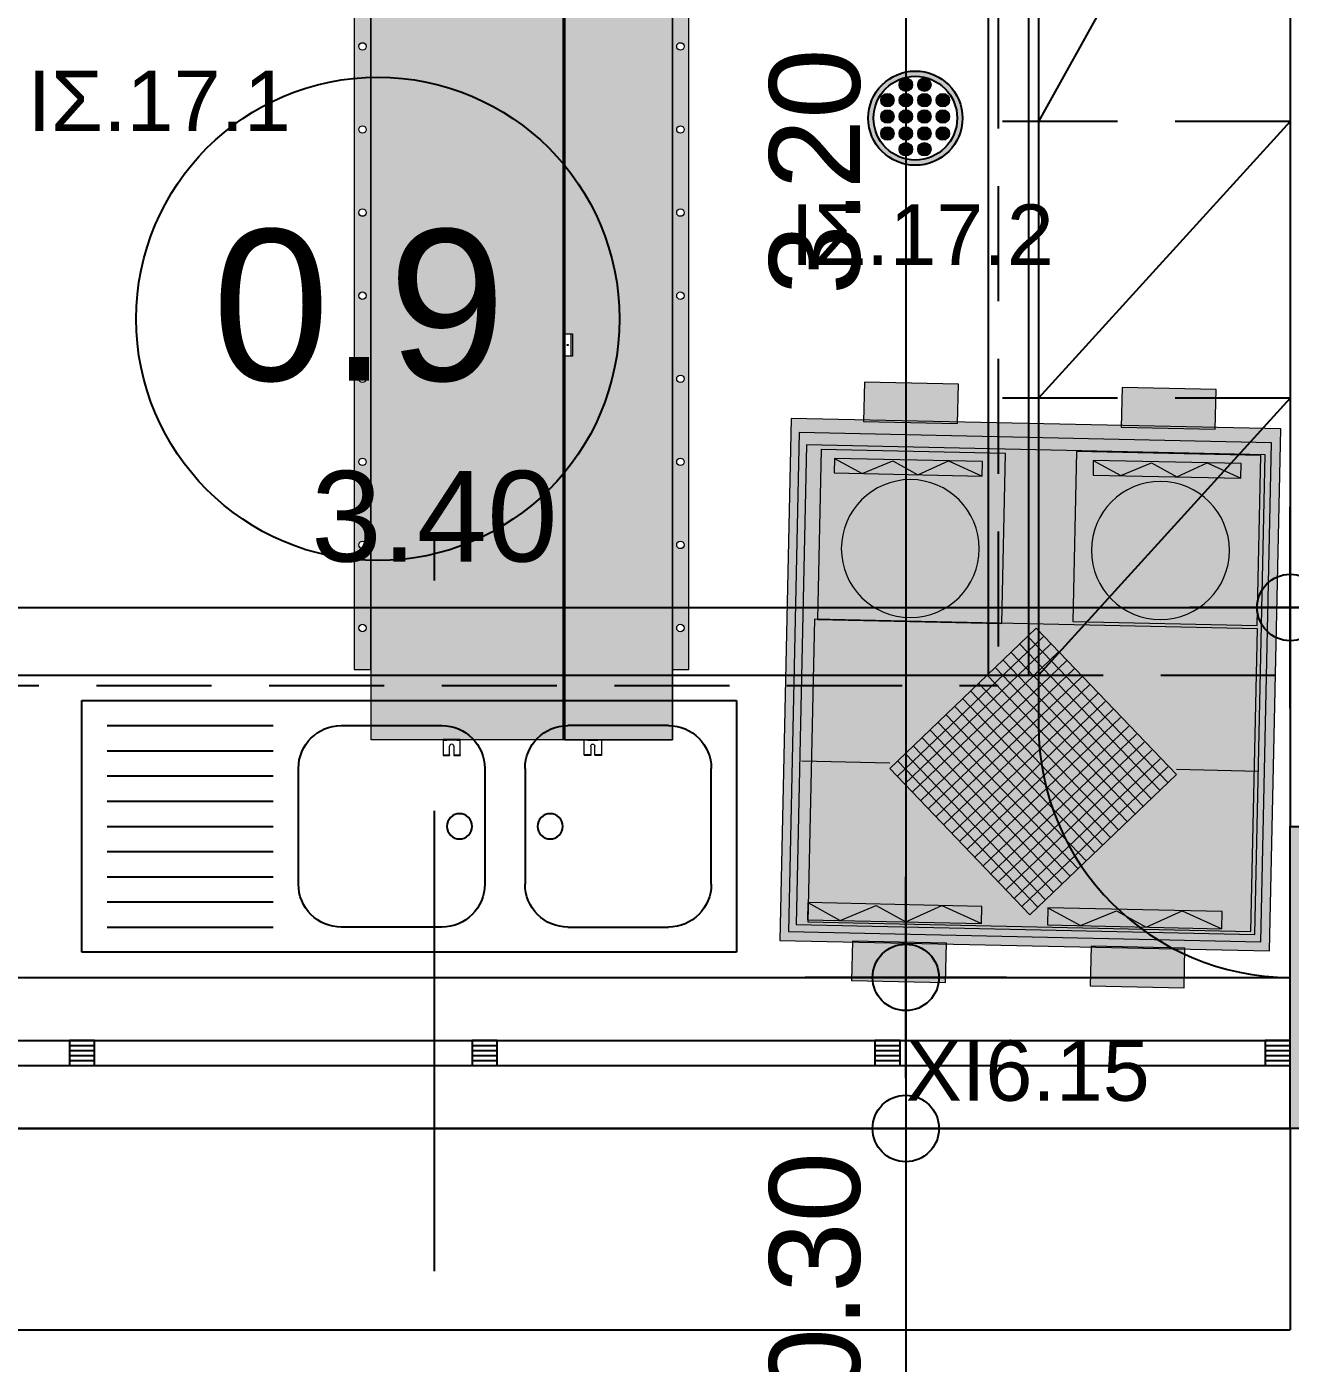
# Model space of a CAD drawing. Header units: metres. Extents: x 0 to 132, y -109 to 310.
# Drawn here: x 19.508 to 22.018, y 13.717 to 16.371 of the extents above; entities that cross this region are included whole.
import ezdxf

# ---------------------------------------------------------------- set-up
doc = ezdxf.new("R2010")
doc.units = ezdxf.units.M
doc.header["$LTSCALE"] = 0.036
doc.linetypes.add('DASHDOTX2', pattern=[50.8, 25.4, -12.7, 0, -12.7])
doc.linetypes.add('DASHED2', pattern=[9.525, 6.35, -3.175])
doc.layers.get('0').update_dxf_attribs({"color": 252})
doc.layers.get('Defpoints').update_dxf_attribs({"color": 252})
for name, color, linetype in [('arxitektonika', 254, 'Continuous'), ('DIMBLK', 252, 'Continuous'), ('electext', 20, 'Continuous'), ('HLEK_FL001_SYMBOLS', 230, 'Continuous'), ('Parathira', 252, 'Continuous'), ('SYMBOLA', 160, 'Continuous')]:
    doc.layers.add(name, color=color, linetype=linetype)
for name, color, linetype, lineweight in [('axel', 170, 'Continuous', 0), ('fan enallaktis', 162, 'Continuous', 0), ('fan enallaktis hatch', 141, 'Continuous', 0)]:
    doc.layers.add(name, color=color, linetype=linetype, lineweight=lineweight)
doc.styles.add('COMU-N', font='arial.ttf')
doc.styles.get("Standard").update_dxf_attribs({"font": 'arial.ttf'})
doc.dimstyles.new('CADWDOT', dxfattribs={"dimscale": 0.1, "dimtxt": 1.8, "dimasz": 0.08, "dimexe": 2, "dimexo": 0, "dimgap": 0.09, "dimtad": 0, "dimrnd": 0.001, "dimzin": 0, "dimdsep": 46, "dimtxsty": 'Standard', "dimblk1": 'ARTDIM', "dimblk2": 'ARTDIM', "dimsah": 1, "dimcen": 0.09, "dimdle": 0.05, "dimse1": 1, "dimse2": 1, "dimadec": 0, "dimazin": 0, "dimtfac": 1, "dimtmove": 0, "dimatfit": 3, "dimldrblk": 'ARTDIM', "dimfxl": 2, "dimtvp": 0.9999, "dimtolj": 1, "dimtzin": 0, "dimarcsym": 0})

# ---------------------------------------------------------------- blocks, each defined once
blk = doc.blocks.new('A$C3D465094')
at = {"layer": 'Parathira'}
for p, q in [((0.175, 0), (0.175, -3.2)), ((0.225, 0), (0.225, -3.2)), ((0.225, -0.775), (0.175, -0.775)), ((0.175, -0.775), (0.175, -0.825)), ((0.185, -0.775), (0.185, -0.825)), ((0.195, -0.775), (0.195, -0.825)), ((0.205, -0.775), (0.205, -0.825)), ((0.215, -0.775), (0.215, -0.825)), ((0.225, -0.825), (0.225, -0.775)), ((0.175, -0.825), (0.225, -0.825)), ((0.225, -1.575), (0.175, -1.575)), ((0.175, -1.575), (0.175, -1.625)), ((0.185, -1.575), (0.185, -1.625)), ((0.195, -1.575), (0.195, -1.625)), ((0.205, -1.575), (0.205, -1.625)), ((0.215, -1.575), (0.215, -1.625)), ((0.225, -1.625), (0.225, -1.575)), ((0.175, -1.625), (0.225, -1.625)), ((0.225, -2.375), (0.175, -2.375)), ((0.175, -2.375), (0.175, -2.425)), ((0.185, -2.375), (0.185, -2.425)), ((0.195, -2.375), (0.195, -2.425)), ((0.205, -2.375), (0.205, -2.425)), ((0.215, -2.375), (0.215, -2.425)), ((0.225, -2.425), (0.225, -2.375)), ((0.175, -2.425), (0.225, -2.425)), ((0.225, -3.15), (0.175, -3.15)), ((0.175, -3.15), (0.175, -3.2)), ((0.185, -3.15), (0.185, -3.2)), ((0.195, -3.15), (0.195, -3.2)), ((0.205, -3.15), (0.205, -3.2)), ((0.215, -3.15), (0.215, -3.2)), ((0.225, -3.2), (0.225, -3.15)), ((0.175, -3.2), (0.225, -3.2))]:
    blk.add_line(p, q, dxfattribs=at)
blk = doc.blocks.new('ARTDIM')
at = {"layer": 'DIMBLK'}
for p, q in [((0, -24.9975), (0, 24.9975)), ((-24.9975, 0), (24.9975, 0))]:
    blk.add_line(p, q, dxfattribs=at)
blk.add_circle((0, 0), 8.25, dxfattribs=at)
blk = doc.blocks.new('*D298')
at = {"layer": 'arxitektonika', "color": 0, "lineweight": -2}
blk.add_line((18.6262, 15.2176), (22.0102, 15.2176), dxfattribs=at)
at = {"layer": 'Defpoints', "color": 0, "transparency": 16777216}
for p in [(18.6182, 16.358), (22.0182, 16.358), (22.0182, 15.2176)]:
    blk.add_point(p, dxfattribs=at)
at = {"layer": 'arxitektonika', "color": 0, "lineweight": -2, "xscale": 0.008, "yscale": 0.008, "zscale": 0.008, "rotation": 180}
blk.add_blockref('ARTDIM', (18.6182, 15.2176), dxfattribs=at)
at = {"layer": 'arxitektonika', "color": 0, "lineweight": -2, "xscale": 0.008, "yscale": 0.008, "zscale": 0.008}
blk.add_blockref('ARTDIM', (22.0182, 15.2176), dxfattribs=at)
at = {"layer": 'arxitektonika', "color": 0, "insert": (20.3182, 15.3976), "char_height": 0.18, "attachment_point": 5}
blk.add_mtext('\\A1;3.40', dxfattribs=at)
blk = doc.blocks.new('*D299')
at = {"layer": 'arxitektonika', "color": 0, "lineweight": -2}
for p, q in [((22.0262, 15.2176), (22.2102, 15.2176)), ((22.2182, 15.2176), (22.7927, 15.2176))]:
    blk.add_line(p, q, dxfattribs=at)
at = {"layer": 'Defpoints', "color": 0, "transparency": 16777216}
for p in [(22.0182, 17.083), (22.2182, 17.083), (22.2182, 15.2176)]:
    blk.add_point(p, dxfattribs=at)
at = {"layer": 'arxitektonika', "color": 0, "lineweight": -2, "xscale": 0.008, "yscale": 0.008, "zscale": 0.008, "rotation": 180}
blk.add_blockref('ARTDIM', (22.0182, 15.2176), dxfattribs=at)
at = {"layer": 'arxitektonika', "color": 0, "lineweight": -2, "xscale": 0.008, "yscale": 0.008, "zscale": 0.008}
blk.add_blockref('ARTDIM', (22.2182, 15.2176), dxfattribs=at)
at = {"layer": 'arxitektonika', "color": 0, "insert": (22.5095, 15.3976), "char_height": 0.18, "attachment_point": 5}
blk.add_mtext('\\A1;0.20', dxfattribs=at)
blk = doc.blocks.new('*D305')
at = {"layer": 'arxitektonika', "color": 0, "lineweight": -2}
blk.add_line((21.2544, 17.675), (21.2544, 14.491), dxfattribs=at)
at = {"layer": 'Defpoints', "color": 0, "transparency": 16777216}
for p in [(21.3792, 17.683), (21.2544, 14.483), (21.3792, 14.483)]:
    blk.add_point(p, dxfattribs=at)
at = {"layer": 'arxitektonika', "color": 0, "lineweight": -2, "xscale": 0.008, "yscale": 0.008, "zscale": 0.008}
for p, rotation in [((21.2544, 17.683), 90), ((21.2544, 14.483), 270)]:
    blk.add_blockref('ARTDIM', p, dxfattribs=dict(at, rotation=rotation))
at = {"layer": 'arxitektonika', "color": 0, "insert": (21.0745, 16.083), "char_height": 0.18, "attachment_point": 5, "rotation": 90}
blk.add_mtext('\\A1;3.20', dxfattribs=at)
blk = doc.blocks.new('*D306')
at = {"layer": 'arxitektonika', "color": 0, "lineweight": -2}
for p, q in [((21.2544, 14.475), (21.2544, 14.191)), ((21.2544, 14.183), (21.2544, 13.6084))]:
    blk.add_line(p, q, dxfattribs=at)
at = {"layer": 'Defpoints', "color": 0, "transparency": 16777216}
for p in [(21.2544, 14.483), (21.2544, 14.183), (21.2544, 14.183)]:
    blk.add_point(p, dxfattribs=at)
at = {"layer": 'arxitektonika', "color": 0, "lineweight": -2, "xscale": 0.008, "yscale": 0.008, "zscale": 0.008}
for p, rotation in [((21.2544, 14.483), 90), ((21.2544, 14.183), 270)]:
    blk.add_blockref('ARTDIM', p, dxfattribs=dict(at, rotation=rotation))
at = {"layer": 'arxitektonika', "color": 0, "insert": (21.0745, 13.8917), "char_height": 0.18, "attachment_point": 5, "rotation": 90}
blk.add_mtext('\\A1;0.30', dxfattribs=at)
blk = doc.blocks.new('led downlight 26W xoneyto 18cm')
at = {"layer": 'HLEK_FL001_SYMBOLS'}
h = blk.add_hatch(color=256, dxfattribs=at)
h.paths.add_polyline_path([(45.0105, 62.6523, 1), (45.1976, 62.6523, 1)])
h.paths.add_polyline_path([(45.1872, 62.6523, 1), (45.0209, 62.6523, 1)], flags=16)
at = {"layer": 'HLEK_FL001_SYMBOLS', "linetype": 'Continuous', "lineweight": 0}
h = blk.add_hatch(color=11, dxfattribs=at)
h.dxf.hatch_style = 1
h.paths.add_polyline_path([(45.0985, 62.7188, 1), (45.0716, 62.7188, 1)])
h = blk.add_hatch(color=11, dxfattribs=at)
h.dxf.hatch_style = 1
h.paths.add_polyline_path([(45.1355, 62.7188, 1), (45.1087, 62.7188, 1)])
h = blk.add_hatch(color=11, dxfattribs=at)
h.dxf.hatch_style = 1
h.paths.add_polyline_path([(45.062, 62.688, 1), (45.0351, 62.688, 1)])
h = blk.add_hatch(color=11, dxfattribs=at)
h.dxf.hatch_style = 1
h.paths.add_polyline_path([(45.0985, 62.688, 1), (45.0716, 62.688, 1)])
h = blk.add_hatch(color=11, dxfattribs=at)
h.dxf.hatch_style = 1
h.paths.add_polyline_path([(45.1355, 62.688, 1), (45.1087, 62.688, 1)])
h = blk.add_hatch(color=11, dxfattribs=at)
h.dxf.hatch_style = 1
h.paths.add_polyline_path([(45.172, 62.688, 1), (45.1452, 62.688, 1)])
h = blk.add_hatch(color=11, dxfattribs=at)
h.dxf.hatch_style = 1
h.paths.add_polyline_path([(45.062, 62.6556, 1), (45.0351, 62.6556, 1)])
h = blk.add_hatch(color=11, dxfattribs=at)
h.dxf.hatch_style = 1
h.paths.add_polyline_path([(45.0985, 62.6556, 1), (45.0716, 62.6556, 1)])
h = blk.add_hatch(color=11, dxfattribs=at)
h.dxf.hatch_style = 1
h.paths.add_polyline_path([(45.1355, 62.6556, 1), (45.1087, 62.6556, 1)])
h = blk.add_hatch(color=11, dxfattribs=at)
h.dxf.hatch_style = 1
h.paths.add_polyline_path([(45.172, 62.6556, 1), (45.1452, 62.6556, 1)])
h = blk.add_hatch(color=11, dxfattribs=at)
h.dxf.hatch_style = 1
h.paths.add_polyline_path([(45.062, 62.6219, 1), (45.0351, 62.6219, 1)])
h = blk.add_hatch(color=11, dxfattribs=at)
h.dxf.hatch_style = 1
h.paths.add_polyline_path([(45.0985, 62.6219, 1), (45.0716, 62.6219, 1)])
h = blk.add_hatch(color=11, dxfattribs=at)
h.dxf.hatch_style = 1
h.paths.add_polyline_path([(45.1355, 62.6219, 1), (45.1087, 62.6219, 1)])
h = blk.add_hatch(color=11, dxfattribs=at)
h.dxf.hatch_style = 1
h.paths.add_polyline_path([(45.172, 62.6219, 1), (45.1452, 62.6219, 1)])
h = blk.add_hatch(color=11, dxfattribs=at)
h.dxf.hatch_style = 1
h.paths.add_polyline_path([(45.0985, 62.5906, 1), (45.0716, 62.5906, 1)])
h = blk.add_hatch(color=11, dxfattribs=at)
h.dxf.hatch_style = 1
h.paths.add_polyline_path([(45.1355, 62.5906, 1), (45.1087, 62.5906, 1)])
at = {"layer": 'HLEK_FL001_SYMBOLS'}
for radius in [0.0936, 0.0831]:
    blk.add_circle((45.1041, 62.6523), radius, dxfattribs=at)
at = {"layer": 'HLEK_FL001_SYMBOLS', "linetype": 'Continuous', "lineweight": 0}
for centre in [(45.0851, 62.7188), (45.1221, 62.7188), (45.0486, 62.688), (45.0851, 62.688), (45.1221, 62.688), (45.1586, 62.688), (45.0486, 62.6556), (45.0851, 62.6556), (45.1221, 62.6556), (45.1586, 62.6556), (45.0486, 62.6219), (45.0851, 62.6219), (45.1221, 62.6219), (45.1586, 62.6219), (45.0851, 62.5906), (45.1221, 62.5906)]:
    blk.add_circle(centre, 0.0134, dxfattribs=at)
blk = doc.blocks.new('A$C5A126718')
at = {"layer": 'axel'}
for p, q in [((-0.0317, 0.0343), (-0.0317, 0.0321)), ((-0.0301, 0.0343), (-0.0317, 0.0343)), ((-0.0317, 0.0321), (-0.0317, 0.0236)), ((-0.0317, 0.0321), (-0.0301, 0.0321)), ((-0.0012, 0.0343), (-0.0301, 0.0343)), ((-0.0301, 0.0343), (-0.0301, 0.0321)), ((-0.0301, 0.0321), (-0.0301, 0.0236)), ((-0.0012, 0.0343), (0, 0.0343)), ((-0.0012, 0.0343), (-0.0012, 0.033)), ((-0.0012, 0.033), (-0.0012, 0.03)), ((-0.0012, 0.03), (-0.0012, 0.0271)), ((-0.0012, 0.0271), (0, 0.0271)), ((-0.0012, 0.027), (-0.0012, 0.0271)), ((-0.0012, 0.0073), (-0.0012, 0.027)), ((0.0004, 0.0271), (0.0004, 0.0343)), ((0.0004, 0.0271), (0.0004, 0.0343)), ((0.0004, 0.0211), (0.0004, 0.0271)), ((0.0004, 0.0211), (0.0004, 0.0271)), ((-0.0317, 0.0236), (-0.0301, 0.0236)), ((-0.0317, 0.0236), (-0.0317, 0.0214)), ((-0.0301, 0.0214), (-0.0317, 0.0214)), ((-0.0301, 0.0129), (-0.0317, 0.0129)), ((-0.0317, 0.0129), (-0.0317, 0.0107)), ((-0.0317, 0.0107), (-0.0301, 0.0107)), ((-0.0317, 0.0107), (-0.0317, 0.0021)), ((-0.0317, 0.0021), (-0.0301, 0.0021)), ((-0.0317, 0.0021), (-0.0317, 0)), ((-0.0301, 0), (-0.0317, 0)), ((-0.0301, 0.0236), (-0.0301, 0.0214)), ((-0.0301, 0.0214), (-0.0131, 0.0214)), ((-0.0301, 0.0129), (-0.0301, 0.0107)), ((-0.0131, 0.0129), (-0.0301, 0.0129)), ((-0.0301, 0.0107), (-0.0301, 0.0021)), ((-0.0301, 0.0021), (-0.0301, 0)), ((-0.0301, 0), (-0.0012, 0)), ((-0.0012, 0.0071), (-0.0012, 0.0073)), ((-0.0012, 0.0071), (0, 0.0071)), ((-0.0012, 0.0071), (-0.0012, 0.0043)), ((-0.0012, 0.0043), (-0.0012, 0.0013)), ((-0.0012, 0.0013), (-0.0012, 0)), ((-0.0012, 0), (0, 0)), ((0.0004, 0.0207), (0.0004, 0.0211)), ((0.0004, 0.0207), (0.0004, 0.0211)), ((0.0004, 0.0186), (0.0004, 0.0207)), ((0.0004, 0.0186), (0.0004, 0.0207)), ((0.0004, 0.0157), (0.0004, 0.0186)), ((0.0004, 0.0157), (0.0004, 0.0186)), ((0.0004, 0.0136), (0.0004, 0.0157)), ((0.0004, 0.0136), (0.0004, 0.0157)), ((0.0004, 0.0132), (0.0004, 0.0136)), ((0.0004, 0.0132), (0.0004, 0.0136)), ((0.0004, 0.0071), (0.0004, 0.0132)), ((0.0004, 0.0071), (0.0004, 0.0132)), ((0.0004, 0), (0.0004, 0.0071)), ((0.0004, 0), (0.0004, 0.0071))]:
    blk.add_line(p, q, dxfattribs=at)
blk.add_arc((-0.0131, 0.0171), 0.00429, 270, 90, dxfattribs=at)
blk = doc.blocks.new('A$C3A54651E')
at = {"layer": 'axel'}
for p, q in [((0.0091, 0.0228), (0, 0.0228)), ((0, 0.0228), (0, 0)), ((0.0091, 0), (0, 0)), ((0.0091, 0), (0.0091, 0.0228)), ((0.0091, 0.0171), (0.0162, 0.0171)), ((0.0091, 0.0057), (0.0162, 0.0057)), ((0.0162, 0.019), (0.0166, 0.0193)), ((0.0162, 0.0038), (0.0162, 0.019)), ((0.0162, 0.0038), (0.0166, 0.0035)), ((0.0166, 0.0035), (0.0166, 0.0193)), ((0.0166, 0.0193), (0.0184, 0.0193)), ((0.0166, 0.0035), (0.0184, 0.0035)), ((0.0184, 0.02), (0.0184, 0.0199)), ((0.0184, 0.02), (0.0184, 0.02)), ((0.0184, 0.0199), (0.0184, 0.0193)), ((0.0184, 0.0193), (0.0184, 0.0153)), ((0.0184, 0.0153), (0.0184, 0.0067)), ((0.0184, 0.0067), (0.0184, 0.0035)), ((0.0184, 0.0035), (0.0184, 0.0028)), ((0.0184, 0.0028), (0.0184, 0.0028)), ((0.0191, 0.0202), (0.0254, 0.0202)), ((0.0191, 0.0197), (0.0254, 0.0197)), ((0.0191, 0.0109), (0.0254, 0.0109)), ((0.0191, 0.0026), (0.0254, 0.0026)), ((0.0262, 0.0199), (0.0262, 0.02)), ((0.0262, 0.02), (0.0262, 0.02)), ((0.0262, 0.0182), (0.0262, 0.0199)), ((0.0262, 0.0153), (0.0262, 0.0182)), ((0.0262, 0.0182), (0.0284, 0.0182)), ((0.0262, 0.0067), (0.0262, 0.0153)), ((0.0262, 0.0046), (0.0262, 0.0067)), ((0.0262, 0.0028), (0.0262, 0.0046)), ((0.0262, 0.0046), (0.0284, 0.0046)), ((0.0262, 0.0028), (0.0262, 0.0028)), ((0.0284, 0.0193), (0.037, 0.0193)), ((0.0284, 0.0182), (0.0284, 0.0193)), ((0.0284, 0.0046), (0.0284, 0.0182)), ((0.0284, 0.0035), (0.0284, 0.0046)), ((0.0284, 0.0035), (0.037, 0.0035)), ((0.037, 0.0035), (0.037, 0.0193)), ((0.0373, 0.019), (0.037, 0.0193)), ((0.0373, 0.0037), (0.037, 0.0035)), ((0.0373, 0.0182), (0.0373, 0.019)), ((0.0373, 0.0046), (0.0373, 0.0182)), ((0.0373, 0.0182), (0.0403, 0.0182)), ((0.0373, 0.0037), (0.0373, 0.0046)), ((0.0373, 0.0046), (0.0403, 0.0046)), ((0.0403, 0.0046), (0.0403, 0.0182)), ((0.0423, 0.0162), (0.0403, 0.0182)), ((0.0423, 0.0066), (0.0403, 0.0046)), ((0.0423, 0.0066), (0.0423, 0.0162))]:
    blk.add_line(p, q, dxfattribs=at)
for points in [[(0.0191, 0.0202, 0.004311), (0.019, 0.0202, 0.005535), (0.0188, 0.0202, 0.007292), (0.0187, 0.0201, 0.009929), (0.0186, 0.0201), (0.0186, 0.0201, 0.019665), (0.0185, 0.02, 0.032685), (0.0184, 0.02, 0.060642), (0.0184, 0.02), (0.0184, 0.02)], [(0.0184, 0.0199, 0.159929), (0.0184, 0.0199, 0.090191), (0.0184, 0.0199, 0.0462), (0.0184, 0.0199, 0.02623), (0.0185, 0.0198), (0.0186, 0.0198, 0.013719), (0.0187, 0.0198, 0.009481), (0.0188, 0.0198, 0.006867), (0.0189, 0.0197, 0.005151), (0.0191, 0.0197)], [(0.0191, 0.0197, 0.015295), (0.0188, 0.0186, 0.017604), (0.0186, 0.0175), (0.0185, 0.0169, 0.02245), (0.0184, 0.0158), (0.0184, 0.0153)], [(0.0184, 0.0153, 0.023182), (0.0184, 0.0142, 0.022013), (0.0186, 0.0131), (0.0187, 0.0125, 0.017076), (0.0189, 0.0114), (0.0191, 0.0109)], [(0.0191, 0.0109, 0.016103), (0.0188, 0.0098, 0.018613), (0.0186, 0.0088), (0.0185, 0.0083, 0.023826), (0.0184, 0.0072), (0.0184, 0.0067)], [(0.0184, 0.0067, 0.024647), (0.0184, 0.0057, 0.023359), (0.0186, 0.0046), (0.0187, 0.0041, 0.018023), (0.0189, 0.0031), (0.0191, 0.0026)], [(0.0191, 0.0026, -0.004311), (0.019, 0.0026, -0.005535), (0.0188, 0.0026, -0.007292), (0.0187, 0.0027, -0.009929), (0.0186, 0.0027), (0.0186, 0.0027, -0.019665), (0.0185, 0.0027, -0.032685), (0.0184, 0.0028, -0.060642), (0.0184, 0.0028), (0.0184, 0.0028)], [(0.0262, 0.02, 0.102242), (0.0262, 0.02, 0.051435), (0.0261, 0.02, 0.028507), (0.0261, 0.0201, 0.01755), (0.026, 0.0201), (0.0259, 0.0201, 0.009159), (0.0258, 0.0201, 0.006785), (0.0257, 0.0202, 0.005184), (0.0255, 0.0202), (0.0254, 0.0202)], [(0.0254, 0.0197, 0.004812), (0.0256, 0.0197, 0.00636), (0.0258, 0.0198, 0.008685), (0.0259, 0.0198, 0.012384), (0.026, 0.0198), (0.0261, 0.0198, 0.023143), (0.0261, 0.0199, 0.039656), (0.0262, 0.0199, 0.07579), (0.0262, 0.0199, 0.144125), (0.0262, 0.0199)], [(0.0262, 0.0153, 0.023214), (0.0262, 0.0164, 0.02204), (0.026, 0.0175), (0.0259, 0.018, 0.017046), (0.0256, 0.0191), (0.0254, 0.0197)], [(0.0254, 0.0109, 0.01528), (0.0258, 0.012, 0.017585), (0.026, 0.013), (0.0261, 0.0136, 0.022468), (0.0262, 0.0147), (0.0262, 0.0153)], [(0.0262, 0.0067, 0.024685), (0.0262, 0.0078, 0.023392), (0.026, 0.0088), (0.0259, 0.0093, 0.017988), (0.0256, 0.0103), (0.0254, 0.0109)], [(0.0254, 0.0026, 0.016073), (0.0258, 0.0036, 0.018575), (0.026, 0.0046), (0.0261, 0.0052, 0.023861), (0.0262, 0.0062), (0.0262, 0.0067)], [(0.0262, 0.0028, -0.102242), (0.0262, 0.0028, -0.051435), (0.0261, 0.0028, -0.028507), (0.0261, 0.0027, -0.01755), (0.026, 0.0027), (0.0259, 0.0027, -0.009159), (0.0258, 0.0026, -0.006785), (0.0257, 0.0026, -0.005184), (0.0255, 0.0026), (0.0254, 0.0026)]]:
    blk.add_lwpolyline(points, format="xyb", dxfattribs=at)
blk = doc.blocks.new('A$C531E15D6')
at = {"layer": 'axel'}
for p, q in [((-0.0003, 0.0241), (-0.0003, -0.0359)), ((-0.0003, 0.0241), (0.0009, 0.0241)), ((-0.0003, 0.0134), (0, 0.0134)), ((-0.0003, 0.0113), (0, 0.0113)), ((-0.0003, 0.0066), (-0.0003, 0.0031)), ((-0.0003, 0.0066), (-0.0003, 0.0031)), ((0, 0.0059), (-0.0003, 0.0059)), ((-0.0003, 0.0031), (-0.0003, -0.0276)), ((0.0021, 0.0241), (0, 0.022)), ((0, 0.0059), (0, 0.022)), ((0, -0.0059), (0, 0.0059)), ((0, -0.0059), (0, 0.0059)), ((0.0012, 0.0241), (0.0009, 0.0241)), ((0.0012, 0.0241), (0.0009, 0.0241)), ((0.0012, 0.0241), (0.0021, 0.0241)), ((0.0021, 0.0241), (0.0321, 0.0241)), ((0.0021, 0.0241), (0.0321, 0.0241)), ((0.0321, 0.0241), (0.0343, 0.022)), ((0.0343, 0.022), (0.0343, 0.0134)), ((0.0343, 0.022), (0.0343, 0.0134)), ((0.0343, 0.0134), (0.0343, -0.0251)), ((0.0343, 0.0134), (0.0343, -0.0251)), ((0.038, 0.0127), (0.0343, 0.0128)), ((0.0347, 0.0056), (0.0343, 0.0056)), ((0.0347, 0.0056), (0.0347, -0.0059)), ((0.0357, 0.0099), (0.0357, 0.0045)), ((0.04, 0.0099), (0.0357, 0.0099)), ((0.0357, 0.0045), (0.0357, 0.0038)), ((0.0357, 0.0045), (0.0357, 0.0038)), ((0.0357, 0.0038), (0.0357, -0.0059)), ((0.0357, 0.0038), (0.0357, -0.0059)), ((0.038, 0.0127), (0.038, 0.0099)), ((0.04, 0.0099), (0.04, -0.0059)), ((0, -0.0176), (-0.0003, -0.0176)), ((-0.0003, -0.023), (0, -0.023)), ((-0.0003, -0.0251), (0, -0.0251)), ((0, -0.0176), (0, -0.0059)), ((0, -0.0176), (0, -0.0059)), ((0, -0.0337), (0, -0.0176)), ((0.0347, -0.0173), (0.0343, -0.0173)), ((0.038, -0.0244), (0.0343, -0.0245)), ((0.0343, -0.0251), (0.0343, -0.0337)), ((0.0343, -0.0251), (0.0343, -0.0337)), ((0.0347, -0.0059), (0.0347, -0.0173)), ((0.0357, -0.0059), (0.0357, -0.0155)), ((0.0357, -0.0059), (0.0357, -0.0155)), ((0.0357, -0.0155), (0.0357, -0.0162)), ((0.0357, -0.0155), (0.0357, -0.0162)), ((0.0357, -0.0162), (0.0357, -0.0216)), ((0.04, -0.0216), (0.0357, -0.0216)), ((0.038, -0.0244), (0.038, -0.0216)), ((0.04, -0.0059), (0.04, -0.0216)), ((-0.0003, -0.0276), (-0.0003, -0.0312)), ((-0.0003, -0.0276), (-0.0003, -0.0312)), ((-0.0003, -0.0359), (0.0021, -0.0359)), ((0.0021, -0.0359), (0, -0.0337)), ((0.0321, -0.0359), (0.0021, -0.0359)), ((0.0321, -0.0359), (0.0021, -0.0359)), ((0.0343, -0.0337), (0.0321, -0.0359))]:
    blk.add_line(p, q, dxfattribs=at)
for centre, radius in [((0.0171, 0.0199), 0.00214), ((0.0171, 0.0199), 0.00111), ((0.0171, -0.0316), 0.00214), ((0.0171, -0.0316), 0.00111)]:
    blk.add_circle(centre, radius, dxfattribs=at)
for centre, radius, start, end in [((0.0321, 0.022), 0.00214, 0, 90), ((0.0346, 0.0045), 0.00107, 0, 89.5416), ((0.0346, -0.0162), 0.00107, 270.4584, 0), ((0.0321, -0.0337), 0.00214, 270, 0)]:
    blk.add_arc(centre, radius, start, end, dxfattribs=at)
blk = doc.blocks.new('FCU 10 KANALATO')
at = {"layer": 'axel'}
h = blk.add_hatch(color=211, dxfattribs=at)
h.paths.add_polyline_path([(47988.1338, 13560.164), (47988.1338, 13560.197), (47986.8138, 13560.197), (47986.8138, 13560.164)])
h.paths.add_polyline_path([(47987.5563, 13560.1878, -1), (47987.5563, 13560.1731, -1)], flags=16)
h.paths.add_polyline_path([(47987.3913, 13560.1731, -1), (47987.3913, 13560.1878, -1)], flags=16)
h.paths.add_polyline_path([(47987.7213, 13560.1878, -1), (47987.7213, 13560.1731, -1)], flags=16)
h.paths.add_polyline_path([(47987.2263, 13560.1731, -1), (47987.2263, 13560.1878, -1)], flags=16)
h.paths.add_polyline_path([(47987.8863, 13560.1878, -1), (47987.8863, 13560.1731, -1)], flags=16)
h.paths.add_polyline_path([(47987.0613, 13560.1731, -1), (47987.0613, 13560.1878, -1)], flags=16)
h.paths.add_polyline_path([(47988.0513, 13560.1878, -1), (47988.0513, 13560.1731, -1)], flags=16)
h.paths.add_polyline_path([(47986.8963, 13560.1731, -1), (47986.8963, 13560.1878, -1)], flags=16)
for color, points in [(150, [(47986.6743, 13560.1633), (47986.6743, 13560.0206), (47986.6751, 13560.0206), (47986.6751, 13560.0135), (47986.6751, 13560.0074), (47986.6751, 13560.007), (47986.6751, 13560.002), (47986.6751, 13559.9935), (47986.6751, 13559.9863), (47986.6743, 13559.9863), (47986.6743, 13559.782), (47987.7792, 13559.782), (47988.2671, 13559.782), (47988.2671, 13559.782), (47988.2704, 13559.782), (47988.2704, 13560.1633)]), (151, [(47988.2705, 13559.5646), (47988.2705, 13559.5982), (47988.2705, 13559.5982), (47988.2705, 13559.621), (47988.2705, 13559.621), (47988.2705, 13559.6682), (47988.2705, 13559.6682), (47988.2705, 13559.691), (47988.2705, 13559.691), (47988.2705, 13559.7061), (47988.2705, 13559.7061), (47988.2705, 13559.7132), (47988.2705, 13559.7193), (47988.2705, 13559.7196), (47988.2705, 13559.7246), (47988.2705, 13559.7332), (47988.2705, 13559.7403), (47988.2705, 13559.7403), (47988.2705, 13559.7785), (47987.4805, 13559.7785), (47987.4805, 13559.7638), (47987.4362, 13559.7638), (47987.4362, 13559.7785), (47986.6743, 13559.7785), (47986.6743, 13559.7403), (47986.6751, 13559.7403), (47986.6751, 13559.7332), (47986.6751, 13559.7271), (47986.6751, 13559.7218), (47986.6751, 13559.7193), (47986.6751, 13559.7132), (47986.6751, 13559.7061), (47986.6743, 13559.7061), (47986.6743, 13559.5646)])]:
    blk.add_hatch(color=color, dxfattribs=at).paths.add_polyline_path(points)
h = blk.add_hatch(color=211, dxfattribs=at)
h.paths.add_polyline_path([(47988.1338, 13559.5327), (47988.1338, 13559.5657), (47986.8138, 13559.5657), (47986.8138, 13559.5327)])
h.paths.add_polyline_path([(47987.5563, 13559.5565, -1), (47987.5563, 13559.5418, -1)], flags=16)
h.paths.add_polyline_path([(47987.3913, 13559.5418, -1), (47987.3913, 13559.5565, -1)], flags=16)
h.paths.add_polyline_path([(47987.7213, 13559.5565, -1), (47987.7213, 13559.5418, -1)], flags=16)
h.paths.add_polyline_path([(47987.2263, 13559.5418, -1), (47987.2263, 13559.5565, -1)], flags=16)
h.paths.add_polyline_path([(47987.8863, 13559.5565, -1), (47987.8863, 13559.5418, -1)], flags=16)
h.paths.add_polyline_path([(47987.0613, 13559.5418, -1), (47987.0613, 13559.5565, -1)], flags=16)
h.paths.add_polyline_path([(47988.0513, 13559.5565, -1), (47988.0513, 13559.5418, -1)], flags=16)
h.paths.add_polyline_path([(47986.8963, 13559.5418, -1), (47986.8963, 13559.5565, -1)], flags=16)
for p, q in [((47986.6743, 13559.782), (47987.7792, 13559.782)), ((47986.6743, 13559.7804), (47987.7792, 13559.7804)), ((47986.6743, 13559.78), (47987.7816, 13559.78)), ((47987.7349, 13559.7785), (47986.6743, 13559.7785)), ((47987.4362, 13559.7785), (47987.4362, 13559.78)), ((47987.4362, 13559.7638), (47987.4362, 13559.7785)), ((47987.4362, 13559.766), (47987.4805, 13559.766)), ((47987.4805, 13559.7638), (47987.4362, 13559.7638)), ((47987.4805, 13559.7785), (47987.4805, 13559.78)), ((47987.4805, 13559.7785), (47987.4805, 13559.7638)), ((47988.2705, 13559.7785), (47987.7329, 13559.7785)), ((47987.7792, 13559.782), (47988.2671, 13559.782)), ((47987.7792, 13559.7804), (47988.2705, 13559.7804)), ((47987.7792, 13559.78), (47988.2705, 13559.78))]:
    blk.add_line(p, q, dxfattribs=at)
at = {"layer": 'axel', "linetype": 'Continuous'}
for points in [[(47986.8138, 13560.164), (47988.1338, 13560.164), (47988.1338, 13560.197), (47986.8138, 13560.197)], [(47986.8138, 13559.5327), (47988.1338, 13559.5327), (47988.1338, 13559.5657), (47986.8138, 13559.5657)]]:
    blk.add_lwpolyline(points, close=True, dxfattribs=at)
at = {"layer": 'axel'}
for points in [[(47986.6743, 13560.1633), (47988.2704, 13560.1633), (47988.2704, 13559.782), (47986.6743, 13559.782)], [(47986.6743, 13560.1633), (47988.2705, 13560.1633), (47988.2705, 13559.5646), (47986.6743, 13559.5646)], [(47986.6743, 13559.5646), (47988.2705, 13559.5646), (47988.2705, 13559.7785), (47986.6743, 13559.7785)]]:
    blk.add_lwpolyline(points, close=True, dxfattribs=at)
at = {"layer": 'axel', "linetype": 'Continuous'}
for centre in [(47986.8963, 13560.1805), (47987.0613, 13560.1805), (47987.2263, 13560.1805), (47987.3913, 13560.1805), (47987.5563, 13560.1805), (47987.7213, 13560.1805), (47987.8863, 13560.1805), (47988.0513, 13560.1805), (47986.8963, 13559.5492), (47987.0613, 13559.5492), (47987.2263, 13559.5492), (47987.3913, 13559.5492), (47987.5563, 13559.5492), (47987.7213, 13559.5492), (47987.8863, 13559.5492), (47988.0513, 13559.5492)]:
    blk.add_circle(centre, 0.00739, dxfattribs=at)
at = {"layer": 'axel'}
blk.add_circle((47987.4583, 13559.7731), 0.00111, dxfattribs=at)
at = {"xscale": -1, "rotation": 180}
for name, p in [('A$C3A54651E', (47988.2705, 13560.1043)), ('A$C531E15D6', (47988.2708, 13559.8575)), ('A$C5A126718', (47986.6746, 13559.7403)), ('A$C3A54651E', (47988.2705, 13559.691)), ('A$C3A54651E', (47988.2705, 13559.621))]:
    blk.add_blockref(name, p, dxfattribs=at)
blk.add_blockref('A$C5A126718', (47986.6746, 13559.9863))
at = {"xscale": -1}
blk.add_blockref('A$C5A126718', (47988.271, 13559.9863), dxfattribs=at)
at = {"rotation": 180}
blk.add_blockref('A$C5A126718', (47988.271, 13559.7403), dxfattribs=at)
blk = doc.blocks.new('gY1_a36')
at = {"layer": 'SYMBOLA', "color": 0}
blk.add_solid([(0.15, 0.075), (0.15, -0.075), (0, 0)], dxfattribs=at)
blk = doc.blocks.new('gY1_a40')
at = {"layer": 'SYMBOLA'}
for points in [[(0.15, 0.075), (0.15, -0.075), (0, 0)], [(0.0099, 0), (0.3099, 0.075), (0.2849, 0)], [(0.3099, -0.075), (0.2849, 0), (0.0099, 0)]]:
    blk.add_solid(points, dxfattribs=at)
blk = doc.blocks.new('fan enallaktis')
at = {"layer": 'fan enallaktis hatch'}
for points in [[(-1.2878, 0.0641), (-0.0609, 0.0641), (-0.0609, 1.2155), (-1.2878, 1.2155), (-1.2878, 1.0449), (-1.2842, 1.0449), (-1.2842, 0.824), (-1.2878, 0.824)], [(-1.2878, 0.439), (-1.2842, 0.439), (-1.2842, 0.2181), (-1.2878, 0.2181), (-1.2878, 0.0641), (-0.0609, 0.0641), (-0.0609, 1.2155), (-1.2878, 1.2155)], [(-1.2878, 0.0641), (-0.0609, 0.0641), (-0.0609, 0.824), (-0.0627, 0.824), (-0.0627, 1.0449), (-0.0609, 1.0449), (-0.0609, 1.2155), (-1.2878, 1.2155)], [(-1.2878, 0.0641), (-0.0609, 0.0641), (-0.0609, 0.263), (-0.0627, 0.263), (-0.0627, 0.4839), (-0.0609, 0.4839), (-0.0609, 1.2155), (-1.2878, 1.2155)], [(-1.2878, 0.0641), (-0.0609, 0.0641), (-0.0609, 0.824), (-0.0627, 0.824), (-0.0627, 1.0449), (-0.0609, 1.0449), (-0.0609, 1.2155), (-1.2878, 1.2155)], [(-1.2878, 0.0641), (-0.0609, 0.0641), (-0.0609, 1.2155), (-1.2878, 1.2155), (-1.2878, 1.0449), (-1.2842, 1.0449), (-1.2842, 0.824), (-1.2878, 0.824)], [(-0.151, 0.8366), (-0.1107, 0.9204), (-0.1476, 0.9909), (-0.1107, 1.0748), (-0.1503, 1.1507), (-0.151, 1.1507)], [(-0.1107, 1.0748), (-0.1107, 1.1507), (-0.1503, 1.1507)], [(-1.1961, 0.8431), (-1.1619, 0.9144), (-1.1933, 0.9743), (-1.1619, 1.0456), (-1.1961, 1.1112)], [(-1.1619, 1.0456), (-1.1619, 1.1112), (-1.1961, 1.1112)], [(-0.8257, 0.9287, 1), (-1.1502, 0.9287, 1)], [(-0.1107, 1.0748), (-0.1476, 0.9909), (-0.1107, 0.9204)], [(-1.2878, 1.0449), (-1.377, 1.0449), (-1.377, 0.824), (-1.2878, 0.824)], [(-1.1933, 0.9743), (-1.1619, 0.9144), (-1.1619, 1.0456)], [(-0.0609, 0.824), (0.0301, 0.824), (0.0301, 1.0449), (-0.0609, 1.0449)], [(-1.1619, 0.9144), (-1.1961, 0.8431), (-1.1619, 0.7633)], [(-0.1107, 0.9204), (-0.151, 0.8366), (-0.1107, 0.7426)], [(-1.1961, 0.7633), (-1.1619, 0.7633), (-1.1961, 0.8431)], [(-0.151, 0.8366), (-0.151, 0.7426), (-0.1107, 0.7426)], [(-0.151, 0.2717), (-0.1107, 0.3556), (-0.1476, 0.426), (-0.1107, 0.5099), (-0.151, 0.5871)], [(-0.1107, 0.5871), (-0.151, 0.5871), (-0.1107, 0.5099)], [(-0.1107, 0.5099), (-0.1476, 0.426), (-0.1107, 0.3556)], [(-0.0609, 0.263), (0.0301, 0.263), (0.0301, 0.4839), (-0.0609, 0.4839)], [(-1.2878, 0.439), (-1.377, 0.439), (-1.377, 0.2181), (-1.2878, 0.2181)], [(-0.1107, 0.1778), (-0.1107, 0.3556), (-0.151, 0.2717)], [(-0.151, 0.1778), (-0.1107, 0.1778), (-0.151, 0.2717)]]:
    blk.add_hatch(color=256, dxfattribs=at).paths.add_polyline_path(points)
h = blk.add_hatch(color=256, dxfattribs=at)
h.paths.add_polyline_path([(-1.2878, 1.0449), (-1.2842, 1.0449), (-1.2842, 0.824), (-1.2878, 0.824), (-1.2878, 0.439), (-1.2842, 0.439), (-1.2842, 0.2181), (-1.2878, 0.2181), (-1.2878, 0.0641), (-0.0609, 0.0641), (-0.0609, 0.263), (-0.0627, 0.263), (-0.0627, 0.4839), (-0.0609, 0.4839), (-0.0609, 0.824), (-0.0627, 0.824), (-0.0627, 1.0449), (-0.0609, 1.0449), (-0.0609, 1.2155), (-1.2878, 1.2155)])
h.paths.add_polyline_path([(-1.2551, 0.0851), (-0.0819, 0.0851), (-0.0819, 1.1956), (-1.2551, 1.1956)], flags=16)
h.paths.add_polyline_path([(-1.2265, 1.178), (-0.0987, 1.178), (-0.0987, 0.0995), (-1.2265, 0.0995)], flags=0)
h.paths.add_polyline_path([(-1.2161, 1.1431), (-0.8172, 1.1431), (-0.8172, 1.1507), (-0.151, 1.1507), (-0.151, 1.1519), (-0.1058, 1.1519), (-0.1058, 0.1091), (-0.8172, 0.1091), (-0.8172, 0.7097), (-1.2161, 0.7097)], flags=0)
h.paths.add_polyline_path([(-1.1961, 1.1112), (-1.1619, 1.1112), (-1.1619, 0.7633), (-1.1961, 0.7633)], flags=0)
h.paths.add_polyline_path([(-0.8257, 0.9287, -1), (-1.1502, 0.9287, -1)], flags=0)
h.paths.add_polyline_path([(-1.0821, 1.0511), (-0.8379, 0.929), (-1.0821, 0.8069)], flags=0)
h.paths.add_polyline_path([(-1.2243, 0.5433), (-0.825, 0.5433), (-0.825, 0.1098), (-1.2243, 0.1098)], flags=0)
h.paths.add_polyline_path([(-1.2043, 0.5031), (-1.1701, 0.5031), (-1.1701, 0.1552), (-1.2043, 0.1552)], flags=0)
h.paths.add_polyline_path([(-0.8339, 0.3409, -1), (-1.1583, 0.3409, -1)], flags=0)
h.paths.add_polyline_path([(-0.4706, 0.966), (-0.1336, 0.629), (-0.4706, 0.292), (-0.8077, 0.629)], flags=0)
h.paths.add_polyline_path([(-0.7696, 0.6299), (-0.4704, 0.9291), (-0.1713, 0.6299), (-0.4704, 0.3308)], flags=0)
h.paths.add_polyline_path([(-0.7338, 0.6309), (-0.4704, 0.8942), (-0.2071, 0.6309), (-0.4704, 0.3676)], flags=0)
h.paths.add_polyline_path([(-0.6954, 0.6324), (-0.4704, 0.8574), (-0.2455, 0.6324), (-0.4704, 0.4075)], flags=0)
h.paths.add_polyline_path([(-0.657, 0.6309), (-0.4704, 0.8175), (-0.2838, 0.6309), (-0.4704, 0.4443)], flags=0)
h.paths.add_polyline_path([(-0.6204, 0.6307), (-0.4704, 0.7807), (-0.3205, 0.6307), (-0.4704, 0.4807)], flags=0)
h.paths.add_polyline_path([(-0.5838, 0.6309), (-0.4704, 0.7442), (-0.3571, 0.6309), (-0.4704, 0.5176)], flags=0)
h.paths.add_polyline_path([(-0.5454, 0.6324), (-0.4704, 0.7074), (-0.3955, 0.6324), (-0.4704, 0.5574)], flags=0)
h.paths.add_polyline_path([(-0.5071, 0.6309), (-0.4704, 0.6675), (-0.4338, 0.6309), (-0.4704, 0.5943)], flags=0)
h.paths.add_polyline_path([(-0.9019, 0.4626), (-0.9019, 0.2185), (-1.1461, 0.3405)], flags=0)
h.paths.add_polyline_path([(-0.151, 0.5871), (-0.1107, 0.5871), (-0.1107, 0.1778), (-0.151, 0.1778)], flags=0)
h = blk.add_hatch(color=256, dxfattribs=at)
h.paths.add_polyline_path([(-1.2161, 0.7097), (-1.2161, 1.1431), (-0.8172, 1.1431), (-0.8172, 1.1507), (-0.151, 1.1507), (-0.151, 1.1519), (-0.1107, 1.1519), (-0.1107, 1.1507), (-0.1058, 1.1507), (-0.1058, 0.1091), (-0.4829, 0.1091), (-0.4829, 0.0995), (-0.0987, 0.0995), (-0.0987, 1.178), (-1.2265, 1.178), (-1.2265, 0.0995), (-0.4829, 0.0995), (-0.4829, 0.1091), (-0.8172, 0.1091), (-0.8172, 0.7097)])
h.paths.add_polyline_path([(-0.825, 0.5433), (-0.825, 0.1098), (-1.2243, 0.1098), (-1.2243, 0.5433)], flags=16)
h.paths.add_polyline_path([(-1.1701, 0.5031), (-1.1701, 0.1552), (-1.2043, 0.1552), (-1.2043, 0.5031)], flags=0)
h.paths.add_polyline_path([(-0.8339, 0.3409, -1), (-1.1583, 0.3409, -1)], flags=0)
h.paths.add_polyline_path([(-0.9019, 0.4626), (-0.9019, 0.2185), (-1.1461, 0.3405)], flags=0)
h = blk.add_hatch(color=256, dxfattribs=at)
h.paths.add_polyline_path([(-0.8172, 0.1091), (-0.1058, 0.1091), (-0.1058, 1.1507), (-0.8168, 1.1507), (-0.8168, 0.7097), (-0.8172, 0.7097)])
h.paths.add_polyline_path([(-0.8257, 0.9287, 1), (-1.1502, 0.9287, 1)])
h.paths.add_polyline_path([(-0.8379, 0.929), (-1.0821, 0.8069), (-1.0821, 1.0511)], flags=16)
h.paths.add_polyline_path([(-1.1619, 1.1112), (-1.1619, 0.7633), (-1.1961, 0.7633), (-1.1961, 1.1112)])
h = blk.add_hatch(color=256, dxfattribs=at)
h.paths.add_polyline_path([(-0.8168, 1.1507), (-0.8168, 0.7097), (-0.8172, 0.7097), (-0.8172, 0.1091), (-0.1058, 0.1091), (-0.1058, 0.7426), (-0.151, 0.7426), (-0.151, 1.1507)])
h.paths.add_polyline_path([(-0.4706, 0.966), (-0.1336, 0.629), (-0.4706, 0.292), (-0.8077, 0.629)], flags=16)
h.paths.add_polyline_path([(-0.4704, 0.9291), (-0.1713, 0.6299), (-0.4704, 0.3308), (-0.7696, 0.6299)], flags=0)
h.paths.add_polyline_path([(-0.4704, 0.8942), (-0.2071, 0.6309), (-0.4704, 0.3676), (-0.7338, 0.6309)], flags=0)
h.paths.add_polyline_path([(-0.2455, 0.6324), (-0.4704, 0.4075), (-0.6954, 0.6324), (-0.4704, 0.8574)], flags=0)
h.paths.add_polyline_path([(-0.2838, 0.6309), (-0.4704, 0.4443), (-0.657, 0.6309), (-0.4704, 0.8175)], flags=0)
h.paths.add_polyline_path([(-0.3205, 0.6307), (-0.4704, 0.4807), (-0.6204, 0.6307), (-0.4704, 0.7807)], flags=0)
h.paths.add_polyline_path([(-0.3571, 0.6309), (-0.4704, 0.5176), (-0.5838, 0.6309), (-0.4704, 0.7442)], flags=0)
h.paths.add_polyline_path([(-0.3955, 0.6324), (-0.4704, 0.5574), (-0.5454, 0.6324), (-0.4704, 0.7074)], flags=0)
h.paths.add_polyline_path([(-0.4338, 0.6309), (-0.4704, 0.5943), (-0.5071, 0.6309), (-0.4704, 0.6675)], flags=0)
h.paths.add_polyline_path([(-0.151, 0.5871), (-0.1107, 0.5871), (-0.1107, 0.1778), (-0.151, 0.1778)], flags=16)
h = blk.add_hatch(color=256, dxfattribs=at)
h.paths.add_polyline_path([(-1.2243, 0.1098), (-0.825, 0.1098), (-0.825, 0.5433), (-1.2243, 0.5433)])
h.paths.add_polyline_path([(-0.8339, 0.3409, 1), (-1.1583, 0.3409, 1)], flags=16)
h.paths.add_polyline_path([(-1.1461, 0.3405), (-0.9019, 0.4626), (-0.9019, 0.2185)], flags=0)
at = {"layer": 'fan enallaktis'}
for p, q in [((-0.4829, 0.966), (-0.4829, 1.173)), ((-0.151, 1.1519), (-0.1107, 1.0748)), ((-1.1961, 1.1112), (-1.1619, 1.0456)), ((-0.1107, 1.0748), (-0.1476, 0.9909)), ((-1.1619, 1.0456), (-1.1933, 0.9743)), ((-1.1933, 0.9743), (-1.1619, 0.9144)), ((-0.1476, 0.9909), (-0.1107, 0.9204)), ((-0.7877, 0.6119), (-0.4516, 0.9479)), ((-0.4883, 0.947), (-0.1522, 0.6109)), ((-1.1619, 0.9144), (-1.1961, 0.8431)), ((-0.7702, 0.5944), (-0.4342, 0.9305)), ((-0.7518, 0.576), (-0.4157, 0.9121)), ((-0.5241, 0.9111), (-0.1881, 0.575)), ((-0.5057, 0.9295), (-0.1697, 0.5934)), ((-0.1107, 0.9204), (-0.151, 0.8366)), ((-0.7319, 0.5561), (-0.3958, 0.8921)), ((-0.5441, 0.8912), (-0.208, 0.5551)), ((-0.7135, 0.5376), (-0.3774, 0.8737)), ((-0.6953, 0.5194), (-0.3592, 0.8555)), ((-0.5807, 0.8545), (-0.2446, 0.5185)), ((-0.5625, 0.8727), (-0.2264, 0.5367)), ((-1.1961, 0.8431), (-1.1619, 0.7633)), ((-0.6768, 0.501), (-0.3408, 0.8371)), ((-0.6569, 0.4811), (-0.3208, 0.8171)), ((-0.5991, 0.8361), (-0.2631, 0.5)), ((-0.151, 0.8366), (-0.1107, 0.7426)), ((-0.6385, 0.4627), (-0.3024, 0.7987)), ((-0.6375, 0.7978), (-0.3014, 0.4617)), ((-0.6191, 0.8162), (-0.283, 0.4801)), ((-0.6741, 0.7611), (-0.338, 0.4251)), ((-0.6557, 0.7795), (-0.3196, 0.4435)), ((-0.6203, 0.4444), (-0.2842, 0.7805)), ((-0.6019, 0.426), (-0.2658, 0.7621)), ((-0.7125, 0.7228), (-0.3764, 0.3867)), ((-0.6941, 0.7412), (-0.358, 0.4051)), ((-0.5819, 0.4061), (-0.2458, 0.7422)), ((-0.5635, 0.3877), (-0.2274, 0.7237)), ((-0.7307, 0.7046), (-0.3946, 0.3685)), ((-0.5453, 0.3695), (-0.2092, 0.7055)), ((-0.7691, 0.6662), (-0.433, 0.3301)), ((-0.7491, 0.6861), (-0.413, 0.3501)), ((-0.5269, 0.351), (-0.1908, 0.6871)), ((-0.5069, 0.3311), (-0.1708, 0.6672)), ((-0.7875, 0.6478), (-0.4514, 0.3117)), ((-0.4885, 0.3127), (-0.1524, 0.6488)), ((-0.151, 0.5871), (-0.1107, 0.5099)), ((-1.2043, 0.5031), (-1.1701, 0.4376)), ((-0.1107, 0.5099), (-0.1476, 0.426)), ((-1.1701, 0.4376), (-1.2014, 0.3663)), ((-0.1476, 0.426), (-0.1107, 0.3556)), ((-1.2014, 0.3663), (-1.1701, 0.3064)), ((-0.1107, 0.3556), (-0.151, 0.2717)), ((-1.1701, 0.3064), (-1.2043, 0.2351)), ((-0.4829, 0.292), (-0.4829, 0.0996)), ((-0.151, 0.2717), (-0.1107, 0.1778)), ((-1.2043, 0.2351), (-1.1701, 0.1552))]:
    blk.add_line(p, q, dxfattribs=at)
for points in [[(-1.2878, 1.2155), (-0.0609, 1.2155), (-0.0609, 0.0641), (-1.2878, 0.0641)], [(-1.2551, 1.1956), (-0.0819, 1.1956), (-0.0819, 0.0851), (-1.2551, 0.0851)], [(-1.2265, 1.178), (-0.0987, 1.178), (-0.0987, 0.0995), (-1.2265, 0.0995)], [(-1.2161, 1.1431), (-0.8168, 1.1431), (-0.8168, 0.7097), (-1.2161, 0.7097)], [(-0.8172, 1.1507), (-0.1058, 1.1507), (-0.1058, 0.1091), (-0.8172, 0.1091)], [(-0.151, 1.1519), (-0.1107, 1.1519), (-0.1107, 0.7426), (-0.151, 0.7426)], [(-1.1961, 1.1112), (-1.1619, 1.1112), (-1.1619, 0.7633), (-1.1961, 0.7633)], [(-1.377, 1.0449), (-1.2842, 1.0449), (-1.2842, 0.824), (-1.377, 0.824)], [(-0.0627, 1.0449), (0.0301, 1.0449), (0.0301, 0.824), (-0.0627, 0.824)], [(-0.4706, 0.292), (-0.1336, 0.629), (-0.4706, 0.966), (-0.8077, 0.629)], [(-0.151, 0.5871), (-0.1107, 0.5871), (-0.1107, 0.1778), (-0.151, 0.1778)], [(-1.2243, 0.5433), (-0.825, 0.5433), (-0.825, 0.1098), (-1.2243, 0.1098)], [(-1.2043, 0.5031), (-1.1701, 0.5031), (-1.1701, 0.1552), (-1.2043, 0.1552)], [(-0.0627, 0.4839), (0.0301, 0.4839), (0.0301, 0.263), (-0.0627, 0.263)], [(-1.377, 0.439), (-1.2842, 0.439), (-1.2842, 0.2181), (-1.377, 0.2181)]]:
    blk.add_lwpolyline(points, close=True, dxfattribs=at)
for centre in [(-0.9879, 0.9287), (-0.9961, 0.3409)]:
    blk.add_circle(centre, 0.1622, dxfattribs=at)
at = {"layer": 'fan enallaktis', "xscale": 1.627830749999999, "yscale": 1.627830749999999, "zscale": 1.627830749999999, "rotation": 180}
blk.add_blockref('gY1_a36', (-0.8379, 0.9298), dxfattribs=at)
at = {"layer": 'fan enallaktis', "color": 240}
for p, xscale, yscale, zscale, rotation in [((-0.3247, 0.8385), 0.5471699999999998, 0.5471699999999998, 0.5471699999999998, 46.90418803826589), ((-0.6305, 0.8287), 0.5471699999999997, 0.5471699999999997, 0.5471699999999997, 139.998246099921), ((-0.7718, 0.3355), 0.5471699999999998, 0.5471699999999998, 0.5471699999999998, 41.27729920653211), ((-0.1746, 0.3136), 0.5471699999999999, 0.5471699999999999, 0.5471699999999999, 142.2600130889486)]:
    blk.add_blockref('gY1_a40', p, dxfattribs=dict(at, xscale=xscale, yscale=yscale, zscale=zscale, rotation=rotation))
at = {"layer": 'fan enallaktis', "xscale": 1.627830749999999, "yscale": 1.627830749999999, "zscale": 1.627830749999999}
blk.add_blockref('gY1_a36', (-1.1461, 0.3397), dxfattribs=at)

msp = doc.modelspace()

# ---------------------------------------------------------------- hatches: boundary and pattern name
at = {"layer": 'arxitektonika'}
msp.add_hatch(color=256, dxfattribs=at).paths.add_polyline_path([(22.0182, 14.183), (22.4182, 14.183), (22.4182, 14.783), (22.0182, 14.783)])

# ---------------------------------------------------------------- linework, layer by layer
for p, q in [((22.0182, 17.883), (22.0182, 14.783)), ((21.5182, 17.183), (21.5182, 14.983)), ((21.4182, 17.083), (21.4182, 15.083)), ((21.4982, 17.083), (21.4982, 15.083)), ((22.0182, 17.083), (21.5182, 16.183)), ((22.0182, 16.183), (21.5182, 15.633)), ((22.0182, 15.633), (21.5182, 15.083)), ((18.6182, 15.083), (21.4182, 15.083)), ((19.6182, 15.033), (20.9182, 15.033)), ((19.6182, 14.533), (19.6182, 15.033)), ((20.9182, 15.033), (20.9182, 14.533)), ((19.6682, 14.983), (19.9982, 14.983)), ((20.1332, 14.983), (20.3332, 14.983)), ((20.7832, 14.983), (20.5832, 14.983)), ((19.6682, 14.933), (19.9982, 14.933)), ((20.0482, 14.668), (20.0482, 14.898)), ((20.4182, 14.898), (20.4182, 14.668)), ((20.4982, 14.898), (20.4982, 14.668)), ((20.8682, 14.668), (20.8682, 14.898)), ((19.6682, 14.883), (19.9982, 14.883)), ((19.6682, 14.833), (19.9982, 14.833)), ((19.6682, 14.783), (19.9982, 14.783)), ((22.0182, 14.783), (22.4182, 14.783)), ((22.0182, 14.183), (22.0182, 14.783)), ((19.6682, 14.733), (19.9982, 14.733)), ((19.6682, 14.683), (19.9982, 14.683)), ((19.6682, 14.633), (19.9982, 14.633)), ((19.6682, 14.583), (19.9982, 14.583)), ((20.3332, 14.583), (20.1332, 14.583)), ((20.5832, 14.583), (20.7832, 14.583)), ((20.9182, 14.533), (19.6182, 14.533)), ((18.8182, 14.483), (22.0182, 14.483)), ((18.8182, 14.183), (22.0182, 14.183)), ((22.4182, 14.183), (22.0182, 14.183)), ((22.0182, 14.183), (22.0182, 13.783)), ((18.8182, 13.783), (22.0182, 13.783))]:
    msp.add_line(p, q, dxfattribs=at)
at = {"layer": 'arxitektonika', "linetype": 'DASHED2'}
for p, q in [((21.4382, 17.083), (21.4382, 15.063)), ((22.0182, 16.183), (21.4182, 16.183)), ((22.0182, 15.633), (21.4182, 15.633)), ((21.4182, 15.083), (22.0182, 15.083)), ((18.6182, 15.063), (21.4382, 15.063))]:
    msp.add_line(p, q, dxfattribs=at)
at = {"layer": 'arxitektonika', "linetype": 'DASHDOTX2'}
msp.add_line((20.3182, 11.9709), (20.3182, 15.3494), dxfattribs=at)
at = {"layer": 'arxitektonika'}
msp.add_lwpolyline([(22.0182, 47.283), (33.2182, 47.283), (33.2182, 32.883), (35.2182, 32.883), (35.2182, 33.083), (35.6182, 33.083), (40.8182, 27.783), (40.8182, 25.383), (55.1182, 25.383), (55.1182, 14.183), (11.4182, 14.183), (11.4182, 25.383), (22.0182, 25.383)], close=True, dxfattribs=at)
msp.add_circle((20.2059, 15.7907), 0.48, dxfattribs=at)
msp.add_arc((22.0182, 14.983), 0.5, 180, 270, dxfattribs=at)
at = {"layer": 'arxitektonika', "extrusion": (0, 0, -1)}
for centre, major_axis, start_param, end_param in [((20.1332, 14.898), (-0.0601, 0.0601), 5.497787, 7.068583), ((20.3332, 14.898), (0.0601, 0.0601), 5.497787, 7.068583), ((20.5832, 14.898), (0.0601, 0.0601), 3.926991, 5.497787), ((20.7832, 14.898), (-0.0601, 0.0601), 0.785398, 2.356194), ((20.1332, 14.668), (0.0601, 0.0601), 2.356194, 3.926991), ((20.3332, 14.668), (0.0601, 0.0601), 0.785398, 2.356194), ((20.5832, 14.668), (0.0601, 0.0601), 2.356194, 3.926991), ((20.7832, 14.668), (0.0601, 0.0601), 0.785398, 2.356194)]:
    msp.add_ellipse(centre, major_axis=major_axis, ratio=1, start_param=start_param, end_param=end_param, dxfattribs=at)
for centre in [(20.3682, 14.783), (20.5482, 14.783)]:
    msp.add_ellipse(centre, major_axis=(0.0177, 0.0177), ratio=1, dxfattribs=at)

# ---------------------------------------------------------------- block references
at = {"layer": 'arxitektonika', "rotation": 90}
msp.add_blockref('A$C3D465094', (18.8182, 14.133), dxfattribs=at)
at = {"layer": 'axel', "rotation": 89.99999999999997}
msp.add_blockref('FCU 10 KANALATO', (13580.356, -47971.7195), dxfattribs=at)
at = {"layer": 'fan enallaktis', "xscale": -0.844999999993888, "yscale": 0.8450000000302681, "zscale": 0.8450000000000001, "rotation": 88.76645582648439}
msp.add_blockref('fan enallaktis', (22.0301, 14.483), dxfattribs=at)
at = {"layer": 'HLEK_FL001_SYMBOLS', "linetype": 'Continuous', "lineweight": 0}
msp.add_blockref('led downlight 26W xoneyto 18cm', (-23.8306, -46.463), dxfattribs=at)

# ---------------------------------------------------------------- texts
at = {"layer": 'arxitektonika', "style": 'COMU-N'}
msp.add_text('0.9', height=0.3, dxfattribs=at).set_placement((19.877, 15.6683))
at = {"layer": 'electext', "char_height": 0.12, "attachment_point": 1}
for s, width, insert in [('ΙΣ.17.1', 0.192184, (19.5101, 16.2838)), ('ΙΣ.17.2', 0.392761, (21.0254, 16.018)), ('XI6.15', 0.395052, (21.2544, 14.358))]:
    msp.add_mtext_dynamic_manual_height_columns(s, width=width, gutter_width=0.6, heights=[0], dxfattribs=dict(at, insert=insert))

# ---------------------------------------------------------------- dimensions: what is measured, and where the dimension line sits
at = {"layer": 'arxitektonika'}
for base, p1, p2, picture, middle in [((21.2544, 14.483), (21.3792, 17.683), (21.3792, 14.483), '*D305', (21.0745, 16.083)), ((21.2544, 14.183), (21.2544, 14.483), (21.2544, 14.183), '*D306', (21.0745, 13.8917))]:
    dim = msp.add_linear_dim(base=base, p1=p1, p2=p2, angle=90, dimstyle='CADWDOT', dxfattribs=at)
    dim.commit()
    dim.dimension.update_dxf_attribs({"geometry": picture, "text_midpoint": middle})
for base, p1, p2, picture, middle in [((22.2182, 15.2176), (22.0182, 17.083), (22.2182, 17.083), '*D299', (22.5095, 15.3976)), ((22.0182, 15.2176), (18.6182, 16.358), (22.0182, 16.358), '*D298', (20.3182, 15.3976))]:
    dim = msp.add_linear_dim(base=base, p1=p1, p2=p2, dimstyle='CADWDOT', dxfattribs=at)
    dim.commit()
    dim.dimension.update_dxf_attribs({"geometry": picture, "text_midpoint": middle})

doc.saveas('drawing.dxf')
